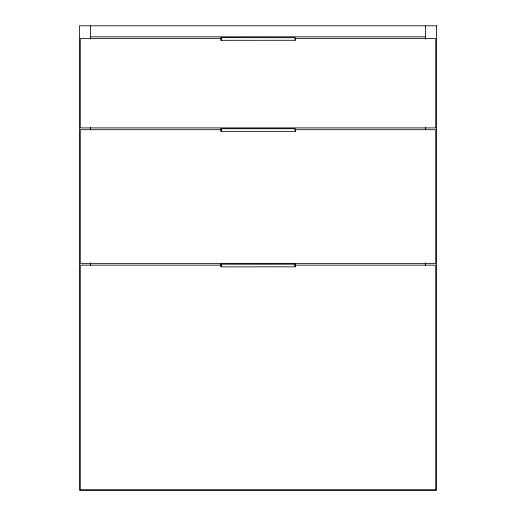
<?xml version="1.0" encoding="UTF-8"?>
<svg xmlns="http://www.w3.org/2000/svg" width="516" height="516" viewBox="0 0 516 516"><rect width="100%" height="100%" fill="white"/><g stroke="black" fill="none" stroke-linecap="round" stroke-linejoin="round"><path stroke-width="0.77" d="M221.067 38.603L221.087 40.325L221.087 37.649M220.887 128.742L295.3 128.742L295.3 131.374L221.08 131.419L221.093 128.787M220.887 265.779L220.887 264.192L295.3 264.192L295.3 266.824L221.08 266.869L221.093 264.237M90.397 36.817L425.603 36.817M220.887 37.649L295.3 37.694L295.3 40.28L221.08 40.325M221.325 38.603L80.277 38.603L80.277 127.91L435.723 127.91L435.723 38.603L294.675 38.603M221.325 129.697L80.277 129.697L80.277 263.36L435.723 263.36L435.723 129.697L294.675 129.697M221.325 265.147L80.277 265.147L80.277 489.903L435.723 489.903L435.723 265.147L294.675 265.147M295.281 38.603L295.287 40.325M295.281 129.697L295.287 131.419M295.281 265.147L295.287 266.869M221.067 129.697L221.08 131.419M221.067 265.147L221.08 266.869M425.603 25.8L425.603 39.177M425.603 127.388L425.603 129.806M425.603 262.838L425.603 265.256M295.1 264.192L295.1 265.779M90.397 25.8L90.397 39.177M90.397 127.388L90.397 129.806M90.397 262.838L90.397 265.256M436.613 25.8L79.387 25.8L79.387 490.2L436.613 490.2L436.613 25.8"/></g></svg>
